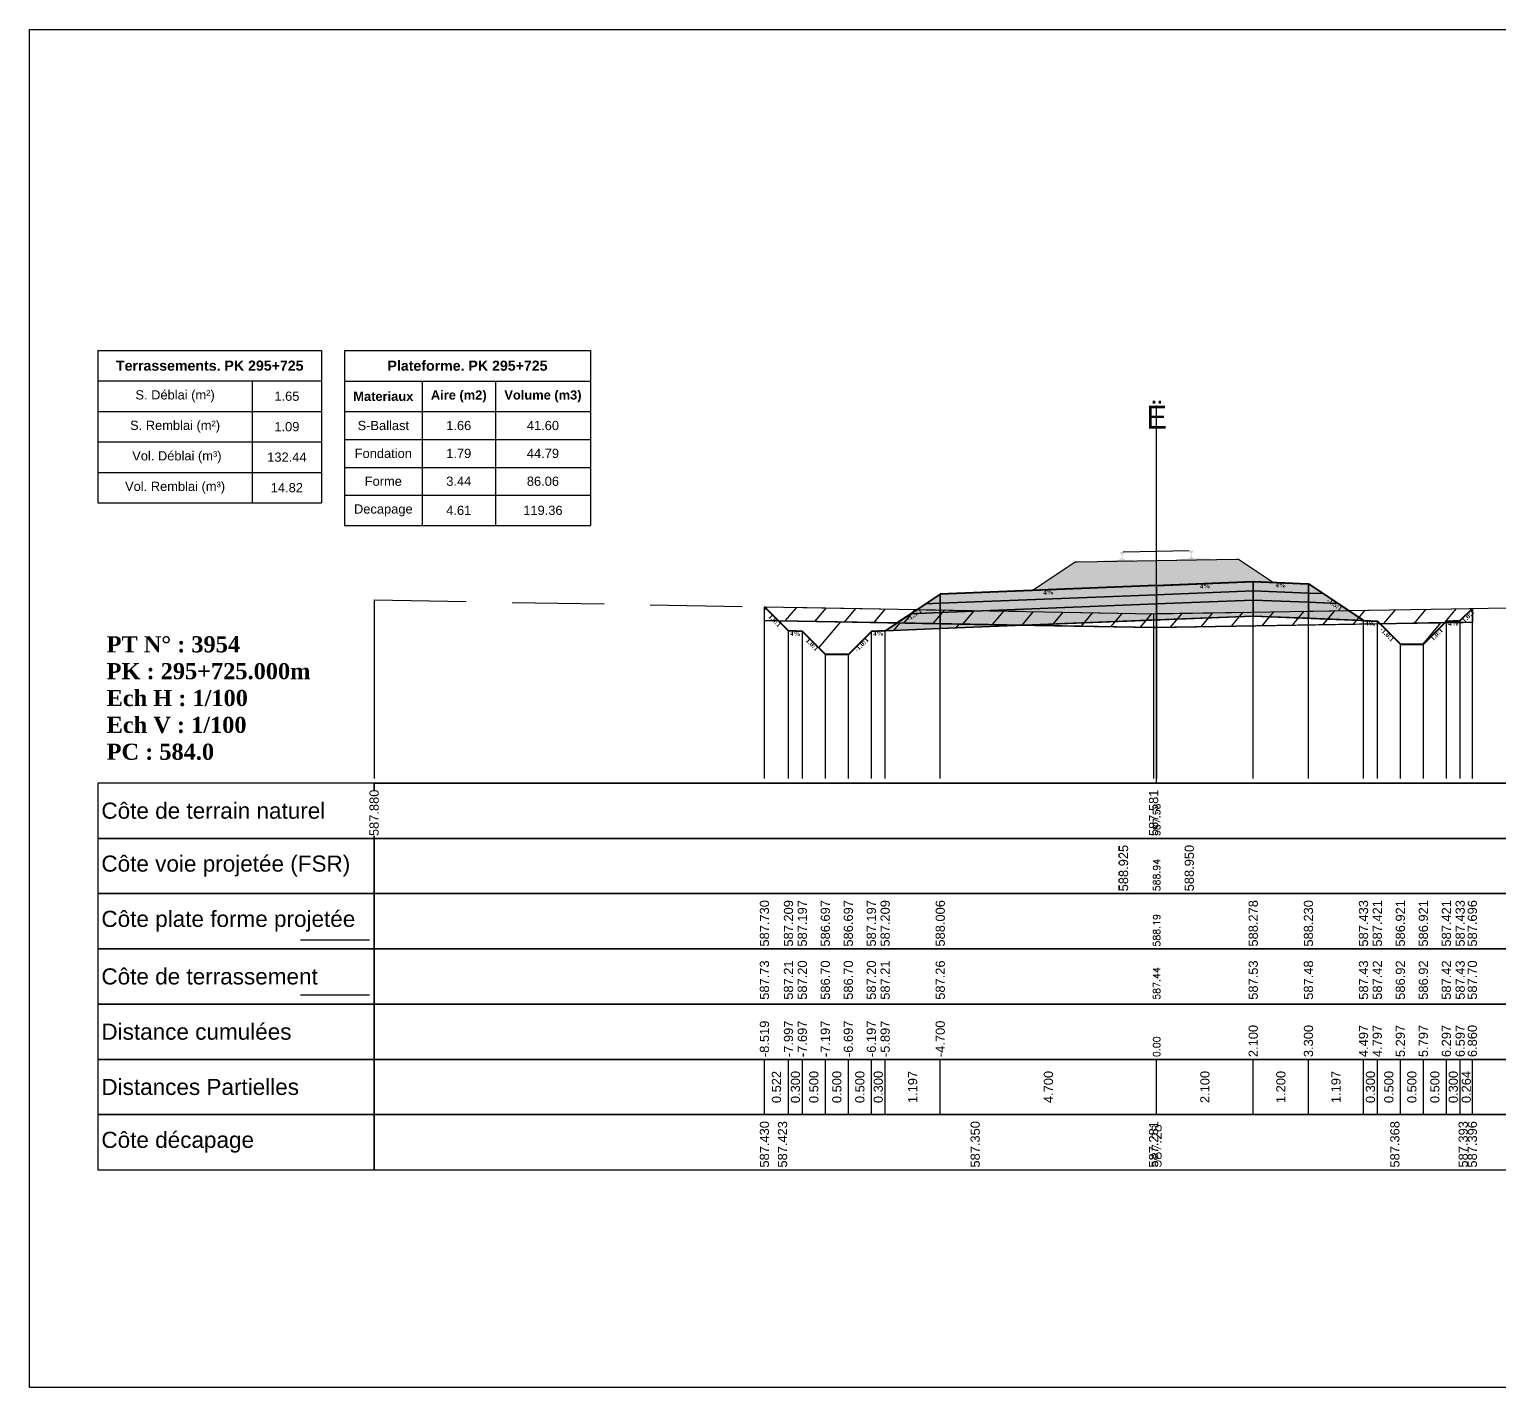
# Model space of a CAD drawing. Header units: millimetres. Extents: x 2762 to 3076, y 916 to 3305.
# Drawn here: x 2873.89 to 2905.83, y 3217.56 to 3247.06 of the extents above; entities that cross this region are included whole.
import ezdxf

# ---------------------------------------------------------------- set-up
doc = ezdxf.new("R2010")
doc.units = ezdxf.units.MM
doc.header["$LTSCALE"] = 2
doc.linetypes.add('CACHE', pattern=[9.525, 6.35, -3.175])
doc.linetypes.add('DASHED', pattern=[0.75, 0.5, -0.25])
for name, color, linetype in [('C-ANNO-TABL', 1, 'Continuous'), ('C-ANNO-TABL-TEXT', 150, 'Continuous'), ('C-ANNO-TABL-TITL', 150, 'Continuous'), ('C-ANNO-TABL-TTBL', 5, 'Continuous'), ('C-ROAD-CORR', 5, 'Continuous'), ('C-ROAD-SCTN', 7, 'Continuous')]:
    doc.layers.add(name, color=color, linetype=linetype)
doc.styles.add('ARIAL', font='arial.ttf')
doc.styles.add('C3D_Etiquette', font='romans.shx')
doc.styles.add('C3D_Profil_Travers', font='romans.shx')
doc.styles.get("Standard").update_dxf_attribs({"font": 'arial.ttf'})

msp = doc.modelspace()

# ---------------------------------------------------------------- hatches: boundary and pattern name
at = {"linetype": 'Continuous', "lineweight": -3}
msp.add_hatch(color=254, dxfattribs=at).paths.add_polyline_path([(2897.169, 3235.317), (2897.166, 3235.502), (2897.28, 3235.525), (2897.628, 3235.531), (2897.628, 3235.537), (2897.554, 3235.535), (2897.554, 3235.545), (2897.555, 3235.546), (2897.556, 3235.547), (2897.558, 3235.547), (2897.578, 3235.549), (2897.581, 3235.55), (2897.584, 3235.551), (2897.612, 3235.562), (2897.614, 3235.563), (2897.615, 3235.565), (2897.616, 3235.566), (2897.617, 3235.57), (2897.618, 3235.577), (2897.619, 3235.586), (2897.62, 3235.597), (2897.62, 3235.621), (2897.619, 3235.636), (2897.618, 3235.643), (2897.617, 3235.649), (2897.616, 3235.653), (2897.616, 3235.655), (2897.615, 3235.659), (2897.614, 3235.66), (2897.613, 3235.662), (2897.612, 3235.663), (2897.61, 3235.664), (2897.595, 3235.669), (2897.592, 3235.671), (2897.592, 3235.672), (2897.591, 3235.673), (2897.591, 3235.676), (2897.591, 3235.694), (2897.591, 3235.698), (2897.592, 3235.7), (2897.594, 3235.703), (2897.596, 3235.704), (2897.599, 3235.706), (2897.6, 3235.706), (2897.604, 3235.707), (2897.608, 3235.708), (2897.611, 3235.708), (2897.615, 3235.708), (2897.62, 3235.708), (2897.623, 3235.708), (2897.626, 3235.709), (2897.63, 3235.709), (2897.633, 3235.709), (2897.637, 3235.709), (2897.642, 3235.708), (2897.645, 3235.708), (2897.649, 3235.708), (2897.653, 3235.707), (2897.654, 3235.707), (2897.656, 3235.705), (2897.659, 3235.704), (2897.661, 3235.702), (2897.662, 3235.699), (2897.663, 3235.695), (2897.663, 3235.677), (2897.663, 3235.674), (2897.662, 3235.673), (2897.662, 3235.672), (2897.659, 3235.67), (2897.644, 3235.664), (2897.643, 3235.664), (2897.641, 3235.662), (2897.64, 3235.661), (2897.64, 3235.659), (2897.639, 3235.656), (2897.638, 3235.654), (2897.638, 3235.649), (2897.637, 3235.643), (2897.637, 3235.637), (2897.636, 3235.621), (2897.637, 3235.597), (2897.638, 3235.587), (2897.639, 3235.578), (2897.641, 3235.571), (2897.642, 3235.566), (2897.642, 3235.565), (2897.644, 3235.564), (2897.646, 3235.563), (2897.674, 3235.553), (2897.677, 3235.551), (2897.681, 3235.551), (2897.701, 3235.55), (2897.702, 3235.55), (2897.703, 3235.549), (2897.704, 3235.548), (2897.704, 3235.538), (2897.63, 3235.537), (2897.63, 3235.531), (2897.834, 3235.535), (2897.966, 3235.506), (2898.8, 3235.521), (2898.931, 3235.554), (2899.135, 3235.557), (2899.135, 3235.563), (2899.061, 3235.562), (2899.061, 3235.571), (2899.062, 3235.572), (2899.063, 3235.573), (2899.064, 3235.574), (2899.084, 3235.576), (2899.088, 3235.576), (2899.091, 3235.577), (2899.119, 3235.588), (2899.121, 3235.59), (2899.122, 3235.591), (2899.123, 3235.592), (2899.124, 3235.597), (2899.125, 3235.604), (2899.126, 3235.613), (2899.127, 3235.623), (2899.126, 3235.647), (2899.125, 3235.663), (2899.125, 3235.669), (2899.124, 3235.675), (2899.123, 3235.68), (2899.123, 3235.681), (2899.122, 3235.685), (2899.121, 3235.687), (2899.12, 3235.688), (2899.118, 3235.689), (2899.117, 3235.69), (2899.102, 3235.695), (2899.099, 3235.697), (2899.098, 3235.698), (2899.098, 3235.699), (2899.098, 3235.702), (2899.097, 3235.72), (2899.098, 3235.724), (2899.099, 3235.727), (2899.101, 3235.729), (2899.103, 3235.731), (2899.106, 3235.732), (2899.107, 3235.732), (2899.11, 3235.733), (2899.114, 3235.734), (2899.118, 3235.734), (2899.122, 3235.734), (2899.127, 3235.735), (2899.13, 3235.735), (2899.133, 3235.735), (2899.136, 3235.735), (2899.14, 3235.735), (2899.144, 3235.735), (2899.149, 3235.735), (2899.152, 3235.734), (2899.156, 3235.734), (2899.16, 3235.733), (2899.161, 3235.733), (2899.163, 3235.732), (2899.165, 3235.73), (2899.168, 3235.728), (2899.169, 3235.726), (2899.169, 3235.721), (2899.17, 3235.703), (2899.17, 3235.701), (2899.169, 3235.699), (2899.169, 3235.698), (2899.166, 3235.696), (2899.151, 3235.691), (2899.149, 3235.69), (2899.148, 3235.689), (2899.147, 3235.687), (2899.146, 3235.685), (2899.146, 3235.682), (2899.145, 3235.68), (2899.144, 3235.676), (2899.144, 3235.669), (2899.143, 3235.663), (2899.143, 3235.647), (2899.143, 3235.623), (2899.145, 3235.613), (2899.146, 3235.604), (2899.147, 3235.597), (2899.148, 3235.593), (2899.149, 3235.591), (2899.15, 3235.59), (2899.153, 3235.589), (2899.181, 3235.579), (2899.184, 3235.578), (2899.187, 3235.577), (2899.207, 3235.576), (2899.209, 3235.576), (2899.21, 3235.575), (2899.211, 3235.574), (2899.211, 3235.564), (2899.137, 3235.563), (2899.137, 3235.557), (2899.485, 3235.563), (2899.6, 3235.544), (2899.604, 3235.36)])
h = msp.add_hatch(dxfattribs=at)
h.set_pattern_fill('GRAVEL', color=252, scale=0.009, style=0)
h.set_pattern_definition([(228.0128, (2895.843941, 3235.098822), (-1.8288, -2.0574), [0.030755, -3.0447435]), (184.96974, (2895.823367, 3235.075962), (2.743199999, 0.228600013), [0.0527764, -5.2248644]), (132.51045, (2895.77079, 3235.07139), (2.286, -2.5146), [0.0372133, -3.684125]), (267.2737, (2895.681635, 3235.01424), (0.2286, 4.572), [0.0480604, -4.7579794]), (292.83365, (2895.679349, 3234.966234), (-1.143, 2.7432), [0.047127, -4.6655827]), (357.2737, (2895.697637, 3234.9228), (-4.572, 0.2286), [0.0480604, -4.7579794]), (37.69424, (2895.7456434, 3234.920514), (-2.9718, -2.286), [0.0635574, -6.2921804]), (72.25533, (2895.795935, 3234.959376), (1.6002, 5.0292), [0.0600048, -5.940473]), (121.42957, (2895.814223, 3235.016526), (-1.8288, 2.9718), [0.048223, -4.774099]), (175.23636, (2895.789077, 3235.057674), (2.5146, -0.2286), [0.055054, -2.697654]), (222.39744, (2895.7342134, 3235.062246), (-2.7432, -2.5146), [0.071197, -7.0485095]), (138.81407, (2895.90795, 3235.011954), (-1.6002, 1.3716), [0.0243004, -2.405751]), (171.46923, (2895.889661, 3235.027956), (2.9718, -0.4572), [0.0462314, -4.5769175]), (225, (2895.84394, 3235.03481), (-3e-17, -0.2286), [0.032329, -0.29096]), (203.1986, (2895.82794, 3235.062246), (1.143, 0.4572), [0.01741, -1.723556]), (291.8014, (2895.811937, 3235.05539), (-0.2286, 0.6858), [0.024621, -1.206428]), (30.9638, (2895.82108, 3235.03253), (0.6858, 0.4572), [0.039989, -1.292967]), (161.565, (2895.85537, 3235.0531), (0.4572, -0.2286), [0.028916, -0.693981]), (16.38954, (2895.67935, 3235.055388), (2.286, 0.6858), [0.040508, -4.0102944]), (70.34618, (2895.718211, 3235.066818), (-0.9144, -2.5146), [0.033984, -3.3643994]), (293.1986, (2895.85537, 3235.098822), (-0.4572, 1.143), [0.034819, -1.7061465]), (343.61046, (2895.869087, 3235.066818), (-2.286, 0.6858), [0.040508, -4.0102944]), (339.44395, (2895.67935, 3234.913656), (-1.143, 0.4572), [0.039063, -1.914096]), (294.77514, (2895.715925, 3234.89994), (-1.143, 2.5146), [0.0327305, -3.2403234]), (66.8014, (2895.857657, 3234.870222), (0.4572, 1.143), [0.034819, -1.7061465]), (17.35402, (2895.871373, 3234.902226), (-2.9718, -0.9144), [0.0383204, -3.793714]), (69.44395, (2895.745643, 3234.870222), (-0.4572, -1.143), [0.0195316, -1.933628]), (101.3099, (2895.84394, 3234.87022), (-0.2286, 0.9144), [0.011656, -1.1539795]), (165.9638, (2895.841655, 3234.88165), (0.6858, -0.2286), [0.047127, -0.895415]), (186.009, (2895.795935, 3234.893082), (2.286, 0.2286), [0.043674, -4.323723]), (303.69, (2895.82108, 3235.011954), (-0.2286, 0.4572), [0.032969, -0.79126]), (353.15723, (2895.839369, 3234.984522), (3.8862, -0.4572), [0.05756, -5.698441]), (60.9454, (2895.89652, 3234.977664), (-0.9144, -1.6002), [0.023536, -2.330045]), (90, (2895.90795, 3234.99824), (-0.2286, 0.2286), [0.013716, -0.214884]), (120.25644, (2895.791363, 3234.89994), (0.9144, -1.6002), [0.031758, -3.1440547]), (48.0128, (2895.775361, 3234.927372), (1.8288, 2.0574), [0.06151, -3.0139886]), (0, (2895.8165, 3234.9731), (0.2286, 0.2286), [0.059436, -0.169164]), (325.30485, (2895.875945, 3234.973092), (2.286, -1.6002), [0.036145, -3.5783385]), (254.0546, (2895.905663, 3234.952518), (-0.2286, -0.9144), [0.033285, -1.6309485]), (207.64598, (2895.896519, 3234.920514), (-4.3434, -2.286), [0.054193, -5.365122]), (175.42608, (2895.848513, 3234.895368), (-2.9718, 0.2286), [0.0573327, -5.675926])])
h.paths.add_polyline_path([(2895.679, 3234.87), (2896.608, 3235.49), (2896.652, 3235.49), (2900.114, 3235.55), (2900.158, 3235.55), (2900.916, 3235.045), (2900.48, 3235.062)])
h = msp.add_hatch(color=11, dxfattribs=at)
h.paths.add_polyline_path([(2901.68, 3234.814), (2901.68, 3235.014), (2901.999, 3234.801)])
h.paths.add_polyline_path([(2900.48, 3234.862), (2900.48, 3235.062), (2901.68, 3235.014), (2901.68, 3234.814)])
h.paths.add_polyline_path([(2898.38, 3234.778), (2898.38, 3234.978), (2900.48, 3235.062), (2900.48, 3234.862)])
h.paths.add_polyline_path([(2893.68, 3234.59), (2893.68, 3234.79), (2898.38, 3234.978), (2898.38, 3234.778)])
h.paths.add_polyline_path([(2893.36, 3234.577), (2893.68, 3234.79), (2893.68, 3234.59)])
h = msp.add_hatch(color=30, dxfattribs=at)
h.paths.add_polyline_path([(2901.68, 3234.614), (2901.68, 3234.814), (2901.999, 3234.801), (2902.318, 3234.589)])
h.paths.add_polyline_path([(2900.48, 3234.662), (2900.48, 3234.862), (2901.68, 3234.814), (2901.68, 3234.614)])
h.paths.add_polyline_path([(2898.38, 3234.578), (2898.38, 3234.778), (2900.48, 3234.862), (2900.48, 3234.662)])
h.paths.add_polyline_path([(2893.68, 3234.39), (2893.68, 3234.59), (2898.38, 3234.778), (2898.38, 3234.578)])
h.paths.add_polyline_path([(2893.041, 3234.365), (2893.36, 3234.577), (2893.68, 3234.59), (2893.68, 3234.39)])
h = msp.add_hatch(dxfattribs=at)
h.set_pattern_fill('_U', color=150, scale=0.5, angle=50, style=0, pattern_type=0)
h.set_pattern_definition([(50, (2904.64214, 3234.17006), (-0.383022, 0.321394), [])])
h.paths.add_polyline_path([(2904.642, 3234.17), (2904.676, 3234.204), (2904.976, 3234.216), (2905.24, 3234.48), (2905.24, 3234.18)])
h.paths.add_polyline_path([(2902.548, 3234.435), (2905.24, 3234.48), (2904.976, 3234.216), (2904.676, 3234.204), (2904.642, 3234.17), (2903.234, 3234.147), (2903.176, 3234.204), (2902.876, 3234.216)])
h.paths.add_polyline_path([(2892.739, 3234.163), (2893.178, 3234.456), (2898.315, 3234.365), (2902.548, 3234.435), (2902.876, 3234.216), (2903.176, 3234.204), (2903.234, 3234.147), (2898.315, 3234.065)])
h.paths.add_polyline_path([(2889.861, 3234.514), (2893.178, 3234.456), (2892.739, 3234.163), (2890.166, 3234.209)])
h.paths.add_polyline_path([(2889.861, 3234.214), (2889.861, 3234.514), (2890.166, 3234.209)])
h = msp.add_hatch(dxfattribs=at)
h.set_pattern_fill('_U', color=3, angle=50, style=0, pattern_type=0)
h.set_pattern_definition([(50, (2904.6421, 3234.1701), (-0.766044, 0.64279), [])])
h.paths.add_polyline_path([(2904.642, 3234.17), (2904.676, 3234.204), (2904.976, 3234.216), (2905.24, 3234.48), (2905.24, 3234.18)])
h.paths.add_polyline_path([(2895.529, 3234.114), (2900.48, 3234.312), (2903.176, 3234.204), (2903.234, 3234.147), (2898.315, 3234.065)])
h.paths.add_polyline_path([(2889.861, 3234.214), (2889.861, 3234.514), (2890.166, 3234.209)])
h = msp.add_hatch(color=83, dxfattribs=at)
h.paths.add_polyline_path([(2901.68, 3234.264), (2901.68, 3234.614), (2902.318, 3234.589), (2902.876, 3234.216)])
h.paths.add_polyline_path([(2900.48, 3234.312), (2900.48, 3234.662), (2901.68, 3234.614), (2901.68, 3234.264)])
h.paths.add_polyline_path([(2898.38, 3234.228), (2898.38, 3234.578), (2900.48, 3234.662), (2900.48, 3234.312)])
h.paths.add_polyline_path([(2893.68, 3234.04), (2893.68, 3234.39), (2898.38, 3234.578), (2898.38, 3234.228)])
h.paths.add_polyline_path([(2892.483, 3233.992), (2893.041, 3234.365), (2893.68, 3234.39), (2893.68, 3234.04)])
h = msp.add_hatch(dxfattribs=at)
h.set_pattern_fill('_U', color=1, angle=50, style=0, pattern_type=0)
h.set_pattern_definition([(50, (2903.2341, 3234.1467), (-0.766044, 0.64279), [])])
h.paths.add_polyline_path([(2903.234, 3234.147), (2904.642, 3234.17), (2904.176, 3233.704), (2903.676, 3233.704)])
h.paths.add_polyline_path([(2890.166, 3234.209), (2895.529, 3234.114), (2892.183, 3233.98), (2891.683, 3233.48), (2891.183, 3233.48), (2890.683, 3233.98), (2890.383, 3233.992)])

# ---------------------------------------------------------------- linework, layer by layer
at = {"color": 7, "linetype": 'Continuous', "lineweight": -3}
for p, q in [((2898.38, 3230.684), (2898.38, 3238.884)), ((2881.379, 3230.684), (2915.381, 3230.684)), ((2889.861, 3223.484), (2889.861, 3224.684)), ((2890.383, 3223.484), (2890.383, 3224.684)), ((2890.383, 3223.484), (2890.383, 3224.684)), ((2890.683, 3223.484), (2890.683, 3224.684)), ((2890.683, 3223.484), (2890.683, 3224.684)), ((2891.183, 3223.484), (2891.183, 3224.684)), ((2891.183, 3223.484), (2891.183, 3224.684)), ((2891.683, 3223.484), (2891.683, 3224.684)), ((2891.683, 3223.484), (2891.683, 3224.684)), ((2892.183, 3223.484), (2892.183, 3224.684)), ((2892.183, 3223.484), (2892.183, 3224.684)), ((2892.483, 3223.484), (2892.483, 3224.684)), ((2892.483, 3223.484), (2892.483, 3224.684)), ((2893.68, 3223.484), (2893.68, 3224.684)), ((2893.68, 3223.484), (2893.68, 3224.684)), ((2898.38, 3223.484), (2898.38, 3224.684)), ((2898.38, 3223.484), (2898.38, 3224.684)), ((2900.48, 3223.484), (2900.48, 3224.684)), ((2900.48, 3223.484), (2900.48, 3224.684)), ((2901.68, 3223.484), (2901.68, 3224.684)), ((2901.68, 3223.484), (2901.68, 3224.684)), ((2902.876, 3223.484), (2902.876, 3224.684)), ((2902.876, 3223.484), (2902.876, 3224.684)), ((2903.176, 3223.484), (2903.176, 3224.684)), ((2903.176, 3223.484), (2903.176, 3224.684)), ((2903.676, 3223.484), (2903.676, 3224.684)), ((2903.676, 3223.484), (2903.676, 3224.684)), ((2904.176, 3223.484), (2904.176, 3224.684)), ((2904.176, 3223.484), (2904.176, 3224.684)), ((2904.676, 3223.484), (2904.676, 3224.684)), ((2904.676, 3223.484), (2904.676, 3224.684)), ((2904.976, 3223.484), (2904.976, 3224.684)), ((2904.976, 3223.484), (2904.976, 3224.684)), ((2905.24, 3223.484), (2905.24, 3224.684))]:
    msp.add_line(p, q, dxfattribs=at)
at = {"color": 251, "linetype": 'Continuous', "lineweight": -3}
for p, q in [((2895.679, 3234.87), (2896.608, 3235.49)), ((2896.608, 3235.49), (2896.652, 3235.49)), ((2896.652, 3235.49), (2900.114, 3235.55)), ((2900.114, 3235.55), (2900.158, 3235.55)), ((2900.158, 3235.55), (2900.916, 3235.045)), ((2900.48, 3235.062), (2895.679, 3234.87)), ((2898.38, 3234.978), (2900.48, 3235.062)), ((2900.916, 3235.045), (2900.48, 3235.062)), ((2900.48, 3234.862), (2900.48, 3235.062)), ((2900.48, 3235.062), (2901.68, 3235.014)), ((2900.48, 3235.062), (2900.48, 3234.862)), ((2893.36, 3234.577), (2893.68, 3234.79)), ((2893.68, 3234.79), (2898.38, 3234.978)), ((2893.68, 3234.59), (2893.68, 3234.79)), ((2893.68, 3234.79), (2893.68, 3234.59)), ((2898.38, 3234.778), (2893.68, 3234.59)), ((2898.38, 3234.778), (2898.38, 3234.978)), ((2898.38, 3234.978), (2898.38, 3234.778)), ((2900.48, 3234.862), (2898.38, 3234.778)), ((2901.68, 3234.814), (2900.48, 3234.862)), ((2901.68, 3234.814), (2901.68, 3235.014)), ((2901.68, 3235.014), (2901.999, 3234.801)), ((2901.68, 3235.014), (2901.68, 3234.814)), ((2901.999, 3234.801), (2901.68, 3234.814)), ((2893.68, 3234.59), (2893.36, 3234.577))]:
    msp.add_line(p, q, dxfattribs=at)
at = {"color": 53, "linetype": 'Continuous', "lineweight": -3}
for p, q in [((2893.68, 3234.59), (2898.38, 3234.778)), ((2898.38, 3234.778), (2900.48, 3234.862)), ((2898.38, 3234.578), (2898.38, 3234.778)), ((2898.38, 3234.778), (2898.38, 3234.578)), ((2900.48, 3234.662), (2900.48, 3234.862)), ((2900.48, 3234.862), (2901.68, 3234.814)), ((2900.48, 3234.862), (2900.48, 3234.662)), ((2901.68, 3234.614), (2901.68, 3234.814)), ((2901.68, 3234.814), (2901.999, 3234.801)), ((2901.68, 3234.814), (2901.68, 3234.614)), ((2901.999, 3234.801), (2902.318, 3234.589)), ((2893.041, 3234.365), (2893.36, 3234.577)), ((2893.36, 3234.577), (2893.68, 3234.59)), ((2893.68, 3234.39), (2893.68, 3234.59)), ((2893.68, 3234.59), (2893.68, 3234.39)), ((2898.38, 3234.578), (2893.68, 3234.39)), ((2893.68, 3234.39), (2898.38, 3234.578)), ((2900.48, 3234.662), (2898.38, 3234.578)), ((2898.38, 3234.578), (2900.48, 3234.662)), ((2898.38, 3234.228), (2898.38, 3234.578)), ((2898.38, 3234.578), (2898.38, 3234.228)), ((2901.68, 3234.614), (2900.48, 3234.662)), ((2900.48, 3234.312), (2900.48, 3234.662)), ((2900.48, 3234.662), (2901.68, 3234.614)), ((2900.48, 3234.662), (2900.48, 3234.312)), ((2902.318, 3234.589), (2901.68, 3234.614)), ((2901.68, 3234.264), (2901.68, 3234.614)), ((2901.68, 3234.614), (2902.318, 3234.589)), ((2901.68, 3234.614), (2901.68, 3234.264)), ((2902.318, 3234.589), (2902.876, 3234.216)), ((2892.483, 3233.992), (2893.041, 3234.365)), ((2893.68, 3234.39), (2893.041, 3234.365)), ((2893.041, 3234.365), (2893.68, 3234.39)), ((2893.68, 3234.04), (2893.68, 3234.39)), ((2893.68, 3234.39), (2893.68, 3234.04)), ((2898.38, 3234.228), (2893.68, 3234.04)), ((2900.48, 3234.312), (2898.38, 3234.228)), ((2901.68, 3234.264), (2900.48, 3234.312)), ((2902.876, 3234.216), (2901.68, 3234.264)), ((2893.68, 3234.04), (2892.483, 3233.992))]:
    msp.add_line(p, q, dxfattribs=at)
at = {"color": 105, "linetype": 'DASHED', "lineweight": -3, "ltscale": 2}
for p, q in [((2881.38, 3234.664), (2898.315, 3234.365)), ((2898.38, 3234.366), (2912.934, 3234.608)), ((2898.315, 3234.365), (2898.38, 3234.366))]:
    msp.add_line(p, q, dxfattribs=at)
at = {"color": 98, "linetype": 'CACHE', "lineweight": -3}
for p, q in [((2881.38, 3234.664), (2881.38, 3230.784)), ((2898.315, 3234.365), (2898.315, 3230.784)), ((2898.38, 3234.366), (2898.38, 3230.784))]:
    msp.add_line(p, q, dxfattribs=at)
at = {"color": 253, "linetype": 'Continuous', "lineweight": -3}
for p, q in [((2889.861, 3234.514), (2893.178, 3234.456)), ((2890.166, 3234.209), (2889.861, 3234.514)), ((2889.861, 3234.214), (2889.861, 3234.514)), ((2889.861, 3234.514), (2890.166, 3234.209)), ((2889.861, 3234.214), (2889.861, 3234.514)), ((2889.861, 3234.514), (2890.166, 3234.209)), ((2892.739, 3234.163), (2893.178, 3234.456)), ((2893.178, 3234.456), (2892.739, 3234.163)), ((2893.178, 3234.456), (2898.315, 3234.365)), ((2898.315, 3234.365), (2902.548, 3234.435)), ((2902.548, 3234.435), (2905.24, 3234.48)), ((2902.876, 3234.216), (2902.548, 3234.435)), ((2902.548, 3234.435), (2902.876, 3234.216)), ((2904.976, 3234.216), (2905.24, 3234.48)), ((2905.24, 3234.48), (2904.976, 3234.216)), ((2904.976, 3234.216), (2905.24, 3234.48)), ((2905.24, 3234.48), (2905.24, 3234.18)), ((2905.24, 3234.48), (2905.24, 3234.18)), ((2890.166, 3234.209), (2889.861, 3234.214)), ((2890.166, 3234.209), (2889.861, 3234.214)), ((2892.739, 3234.163), (2890.166, 3234.209)), ((2890.166, 3234.209), (2895.529, 3234.114)), ((2890.383, 3233.992), (2890.166, 3234.209)), ((2895.529, 3234.114), (2892.183, 3233.98)), ((2898.315, 3234.065), (2892.739, 3234.163)), ((2895.529, 3234.114), (2900.48, 3234.312)), ((2898.315, 3234.065), (2895.529, 3234.114)), ((2903.234, 3234.147), (2898.315, 3234.065)), ((2903.234, 3234.147), (2898.315, 3234.065)), ((2900.48, 3234.312), (2903.176, 3234.204)), ((2903.176, 3234.204), (2902.876, 3234.216)), ((2902.876, 3234.216), (2903.176, 3234.204)), ((2903.234, 3234.147), (2903.176, 3234.204)), ((2903.176, 3234.204), (2903.234, 3234.147)), ((2903.176, 3234.204), (2903.234, 3234.147)), ((2904.642, 3234.17), (2903.234, 3234.147)), ((2903.234, 3234.147), (2904.642, 3234.17)), ((2903.676, 3233.704), (2903.234, 3234.147)), ((2904.642, 3234.17), (2904.176, 3233.704)), ((2904.642, 3234.17), (2904.676, 3234.204)), ((2904.676, 3234.204), (2904.642, 3234.17)), ((2904.642, 3234.17), (2904.676, 3234.204)), ((2905.24, 3234.18), (2904.642, 3234.17)), ((2905.24, 3234.18), (2904.642, 3234.17)), ((2904.676, 3234.204), (2904.976, 3234.216)), ((2904.976, 3234.216), (2904.676, 3234.204)), ((2904.676, 3234.204), (2904.976, 3234.216)), ((2890.683, 3233.98), (2890.383, 3233.992)), ((2891.183, 3233.48), (2890.683, 3233.98)), ((2892.183, 3233.98), (2891.683, 3233.48)), ((2891.683, 3233.48), (2891.183, 3233.48)), ((2904.176, 3233.704), (2903.676, 3233.704))]:
    msp.add_line(p, q, dxfattribs=at)
at = {"color": 8, "linetype": 'CACHE', "lineweight": -3}
for p, q in [((2889.861, 3230.784), (2889.861, 3234.514)), ((2905.24, 3230.784), (2905.24, 3234.48)), ((2898.38, 3230.784), (2898.38, 3234.228)), ((2898.38, 3230.784), (2898.38, 3234.228)), ((2900.48, 3230.784), (2900.48, 3234.312)), ((2901.68, 3230.784), (2901.68, 3234.264)), ((2902.876, 3230.784), (2902.876, 3234.216)), ((2903.176, 3230.784), (2903.176, 3234.204)), ((2904.676, 3230.784), (2904.676, 3234.204)), ((2904.976, 3230.784), (2904.976, 3234.216)), ((2890.383, 3230.784), (2890.383, 3233.992)), ((2890.683, 3230.784), (2890.683, 3233.98)), ((2892.183, 3230.784), (2892.183, 3233.98)), ((2892.483, 3230.784), (2892.483, 3233.992)), ((2893.68, 3230.784), (2893.68, 3234.04)), ((2891.183, 3230.784), (2891.183, 3233.48)), ((2891.683, 3230.784), (2891.683, 3233.48)), ((2903.676, 3230.784), (2903.676, 3233.704)), ((2904.176, 3230.784), (2904.176, 3233.704))]:
    msp.add_line(p, q, dxfattribs=at)
at = {"color": 6, "linetype": 'Continuous', "lineweight": -3}
for p, q in [((2889.861, 3234.214), (2890.254, 3234.207)), ((2890.254, 3234.207), (2894.439, 3234.133)), ((2894.439, 3234.133), (2898.315, 3234.065)), ((2898.38, 3234.066), (2903.557, 3234.152)), ((2903.557, 3234.152), (2905.042, 3234.177)), ((2905.042, 3234.177), (2905.24, 3234.18)), ((2898.315, 3234.065), (2898.38, 3234.066))]:
    msp.add_line(p, q, dxfattribs=at)
at = {"color": 154, "linetype": 'Continuous', "lineweight": -3}
msp.add_line((2879.779, 3227.284), (2881.279, 3227.284), dxfattribs=at)
at = {"color": 1, "linetype": 'Continuous', "lineweight": -3}
msp.add_line((2879.779, 3226.084), (2881.279, 3226.084), dxfattribs=at)
at = {"color": 7, "linetype": 'Continuous', "lineweight": -3}
for points in [[(2881.379, 3229.484), (2881.379, 3230.684), (2875.379, 3230.684), (2875.379, 3229.484)], [(2881.379, 3229.484), (2915.381, 3229.484), (2915.381, 3230.684), (2881.379, 3230.684)], [(2881.379, 3228.284), (2881.379, 3229.484), (2875.379, 3229.484), (2875.379, 3228.284)], [(2881.379, 3228.284), (2915.381, 3228.284), (2915.381, 3229.484), (2881.379, 3229.484)], [(2881.379, 3227.084), (2881.379, 3228.284), (2875.379, 3228.284), (2875.379, 3227.084)], [(2881.379, 3227.084), (2915.381, 3227.084), (2915.381, 3228.284), (2881.379, 3228.284)], [(2881.379, 3225.884), (2881.379, 3227.084), (2875.379, 3227.084), (2875.379, 3225.884)], [(2881.379, 3225.884), (2915.381, 3225.884), (2915.381, 3227.084), (2881.379, 3227.084)], [(2881.379, 3224.684), (2881.379, 3225.884), (2875.379, 3225.884), (2875.379, 3224.684)], [(2881.379, 3224.684), (2915.381, 3224.684), (2915.381, 3225.884), (2881.379, 3225.884)], [(2881.379, 3223.484), (2881.379, 3224.684), (2875.379, 3224.684), (2875.379, 3223.484)], [(2881.379, 3223.484), (2915.381, 3223.484), (2915.381, 3224.684), (2881.379, 3224.684)], [(2881.379, 3222.284), (2881.379, 3223.484), (2875.379, 3223.484), (2875.379, 3222.284)], [(2881.379, 3222.284), (2915.381, 3222.284), (2915.381, 3223.484), (2881.379, 3223.484)]]:
    msp.add_3dface(points, dxfattribs=at)
at = {"layer": 'C-ANNO-TABL', "color": 7, "linetype": 'Continuous', "lineweight": -3}
for p, q in [((2875.379, 3239.419), (2878.731, 3239.419)), ((2878.731, 3239.419), (2880.238, 3239.419)), ((2878.731, 3239.419), (2878.731, 3238.757)), ((2880.738, 3239.416), (2882.42, 3239.416)), ((2882.42, 3239.416), (2884.016, 3239.416)), ((2882.42, 3239.416), (2882.42, 3238.754)), ((2884.016, 3239.416), (2886.078, 3239.416)), ((2884.016, 3239.416), (2884.016, 3238.754)), ((2875.379, 3238.757), (2878.731, 3238.757)), ((2878.731, 3238.757), (2880.238, 3238.757)), ((2878.731, 3238.757), (2878.731, 3238.095)), ((2880.738, 3238.754), (2882.42, 3238.754)), ((2882.42, 3238.754), (2884.016, 3238.754)), ((2882.42, 3238.754), (2882.42, 3238.147)), ((2884.016, 3238.754), (2886.078, 3238.754)), ((2884.016, 3238.754), (2884.016, 3238.147)), ((2875.379, 3238.095), (2878.731, 3238.095)), ((2878.731, 3238.095), (2880.238, 3238.095)), ((2878.731, 3238.095), (2878.731, 3237.432)), ((2880.738, 3238.147), (2882.42, 3238.147)), ((2882.42, 3238.147), (2884.016, 3238.147)), ((2882.42, 3238.147), (2882.42, 3237.543)), ((2884.016, 3238.147), (2886.078, 3238.147)), ((2884.016, 3238.147), (2884.016, 3237.543)), ((2875.379, 3237.432), (2878.731, 3237.432)), ((2878.731, 3237.432), (2880.238, 3237.432)), ((2878.731, 3237.432), (2878.731, 3236.77)), ((2880.738, 3237.543), (2882.42, 3237.543)), ((2882.42, 3237.543), (2884.016, 3237.543)), ((2882.42, 3237.543), (2882.42, 3236.939)), ((2884.016, 3237.543), (2886.078, 3237.543)), ((2884.016, 3237.543), (2884.016, 3236.939)), ((2880.738, 3236.939), (2882.42, 3236.939)), ((2882.42, 3236.939), (2884.016, 3236.939)), ((2882.42, 3236.939), (2882.42, 3236.28)), ((2884.016, 3236.939), (2886.078, 3236.939)), ((2884.016, 3236.939), (2884.016, 3236.28))]:
    msp.add_line(p, q, dxfattribs=at)
at = {"layer": 'C-ANNO-TABL-TTBL', "color": 7, "linetype": 'Continuous', "lineweight": -3}
for p, q in [((2875.379, 3240.084), (2880.238, 3240.084)), ((2875.379, 3240.084), (2875.379, 3239.419)), ((2880.238, 3240.084), (2880.238, 3239.419)), ((2880.738, 3240.084), (2886.078, 3240.084)), ((2880.738, 3240.084), (2880.738, 3239.416)), ((2886.078, 3240.084), (2886.078, 3239.416)), ((2875.379, 3239.419), (2875.379, 3238.757)), ((2880.238, 3239.419), (2880.238, 3238.757)), ((2880.738, 3239.416), (2880.738, 3238.754)), ((2886.078, 3239.416), (2886.078, 3238.754)), ((2875.379, 3238.757), (2875.379, 3238.095)), ((2880.238, 3238.757), (2880.238, 3238.095)), ((2880.738, 3238.754), (2880.738, 3238.147)), ((2886.078, 3238.754), (2886.078, 3238.147)), ((2875.379, 3238.095), (2875.379, 3237.432)), ((2880.238, 3238.095), (2880.238, 3237.432)), ((2880.738, 3238.147), (2880.738, 3237.543)), ((2886.078, 3238.147), (2886.078, 3237.543)), ((2875.379, 3237.432), (2875.379, 3236.77)), ((2880.238, 3237.432), (2880.238, 3236.77)), ((2880.738, 3237.543), (2880.738, 3236.939)), ((2886.078, 3237.543), (2886.078, 3236.939)), ((2875.379, 3236.77), (2878.731, 3236.77)), ((2878.731, 3236.77), (2880.238, 3236.77)), ((2880.738, 3236.939), (2880.738, 3236.28)), ((2886.078, 3236.939), (2886.078, 3236.28)), ((2880.738, 3236.28), (2882.42, 3236.28)), ((2882.42, 3236.28), (2884.016, 3236.28)), ((2884.016, 3236.28), (2886.078, 3236.28))]:
    msp.add_line(p, q, dxfattribs=at)
at = {"layer": 'C-ROAD-CORR', "color": 1, "linetype": 'Continuous', "lineweight": 40}
for p, q in [((2898.38, 3234.978), (2900.48, 3235.062)), ((2900.48, 3235.062), (2901.68, 3235.014)), ((2893.68, 3234.79), (2892.483, 3233.992)), ((2898.38, 3234.978), (2893.68, 3234.79)), ((2901.68, 3235.014), (2902.876, 3234.216)), ((2890.383, 3233.992), (2889.861, 3234.514)), ((2904.976, 3234.216), (2905.24, 3234.48)), ((2902.876, 3234.216), (2903.176, 3234.204)), ((2903.176, 3234.204), (2903.676, 3233.704)), ((2904.176, 3233.704), (2904.676, 3234.204)), ((2904.676, 3234.204), (2904.976, 3234.216)), ((2890.683, 3233.98), (2890.383, 3233.992)), ((2891.183, 3233.48), (2890.683, 3233.98)), ((2892.183, 3233.98), (2891.683, 3233.48)), ((2892.483, 3233.992), (2892.183, 3233.98)), ((2891.683, 3233.48), (2891.183, 3233.48)), ((2903.676, 3233.704), (2904.176, 3233.704))]:
    msp.add_line(p, q, dxfattribs=at)
at = {"layer": 'C-ROAD-CORR', "color": 102, "linetype": 'Continuous', "lineweight": -3, "ltscale": 0.5}
for p, q in [((2898.38, 3234.228), (2893.68, 3234.04)), ((2898.38, 3234.228), (2900.48, 3234.312)), ((2900.48, 3234.312), (2901.68, 3234.264)), ((2901.68, 3234.264), (2902.876, 3234.216)), ((2893.68, 3234.04), (2892.483, 3233.992))]:
    msp.add_line(p, q, dxfattribs=at)
at = {"layer": 'C-ROAD-CORR', "color": 1, "linetype": 'Continuous', "lineweight": -3}
for p, q in [((2903.176, 3234.204), (2903.676, 3233.704)), ((2904.176, 3233.704), (2904.676, 3234.204)), ((2891.183, 3233.48), (2890.683, 3233.98)), ((2892.183, 3233.98), (2891.683, 3233.48))]:
    msp.add_line(p, q, dxfattribs=at)
at = {"layer": 'C-ROAD-SCTN', "color": 154, "linetype": 'Continuous', "lineweight": -3}
for p, q in [((2897.652, 3235.709), (2897.662, 3235.709)), ((2897.662, 3235.709), (2898.38, 3235.722)), ((2898.38, 3235.722), (2899.09, 3235.734)), ((2898.38, 3234.978), (2900.48, 3235.062)), ((2900.48, 3235.062), (2901.68, 3235.014)), ((2892.483, 3233.992), (2893.68, 3234.79)), ((2893.68, 3234.79), (2898.38, 3234.978)), ((2901.68, 3235.014), (2902.876, 3234.216)), ((2889.861, 3234.514), (2890.383, 3233.992)), ((2904.976, 3234.216), (2905.24, 3234.48)), ((2902.876, 3234.216), (2903.176, 3234.204)), ((2903.176, 3234.204), (2903.676, 3233.704)), ((2904.176, 3233.704), (2904.676, 3234.204)), ((2904.676, 3234.204), (2904.976, 3234.216)), ((2890.383, 3233.992), (2890.683, 3233.98)), ((2890.683, 3233.98), (2891.183, 3233.48)), ((2891.683, 3233.48), (2892.183, 3233.98)), ((2892.183, 3233.98), (2892.483, 3233.992)), ((2891.183, 3233.48), (2891.683, 3233.48)), ((2903.676, 3233.704), (2904.176, 3233.704))]:
    msp.add_line(p, q, dxfattribs=at)
at = {"layer": 'C-ROAD-SCTN', "color": 140, "linetype": 'Continuous', "lineweight": -3}
for p, q in [((2895.679, 3234.87), (2896.608, 3235.49)), ((2896.608, 3235.49), (2896.652, 3235.49)), ((2896.652, 3235.49), (2898.38, 3235.52)), ((2898.38, 3235.52), (2900.114, 3235.55)), ((2900.114, 3235.55), (2900.158, 3235.55)), ((2900.158, 3235.55), (2900.916, 3235.045))]:
    msp.add_line(p, q, dxfattribs=at)
at = {"layer": 'C-ROAD-SCTN', "color": 1, "linetype": 'Continuous', "lineweight": -3}
for p, q in [((2889.861, 3234.514), (2890.383, 3233.992)), ((2904.976, 3234.216), (2905.24, 3234.48)), ((2893.68, 3234.04), (2898.38, 3234.228)), ((2898.38, 3234.228), (2900.48, 3234.312)), ((2900.48, 3234.312), (2901.68, 3234.264)), ((2901.68, 3234.264), (2902.876, 3234.216)), ((2902.876, 3234.216), (2903.176, 3234.204)), ((2903.176, 3234.204), (2903.676, 3233.704)), ((2904.176, 3233.704), (2904.676, 3234.204)), ((2904.676, 3234.204), (2904.976, 3234.216)), ((2890.383, 3233.992), (2890.683, 3233.98)), ((2890.683, 3233.98), (2891.183, 3233.48)), ((2891.683, 3233.48), (2892.183, 3233.98)), ((2892.183, 3233.98), (2892.483, 3233.992)), ((2892.483, 3233.992), (2893.68, 3234.04)), ((2891.183, 3233.48), (2891.683, 3233.48)), ((2903.676, 3233.704), (2904.176, 3233.704))]:
    msp.add_line(p, q, dxfattribs=at)

# ---------------------------------------------------------------- texts
at = {"color": 7, "linetype": 'Continuous', "lineweight": -3}
for s, insert, char_height, attachment_point, style in [('{\\fWingdings|b0|i0|c2|p0;Ë}', (2898.38, 3238.384), 0.5, 8, 'C3D_Profil_Travers'), ('{\\fTimes New Roman|b1|i0|c0|p18;PT N° : 3954\\PPK : 295+725.000m\\PEch H : 1/100\\PEch V : 1/100\\PPC : 584.0}', (2875.568, 3231.184), 0.35, 7, 'C3D_Profil_Travers'), ('{\\fArial|b0|i0|c0|p34;Côte de terrain naturel}', (2875.454, 3230.084), 0.35, 4, 'C3D_Etiquette'), ('{\\fArial|b0|i0|c0|p34;Côte plate forme projetée}', (2875.454, 3227.684), 0.35, 4, 'C3D_Etiquette'), ('{\\fArial|b0|i0|c0|p34;Côte de terrassement}', (2875.454, 3226.484), 0.35, 4, 'C3D_Etiquette'), ('{\\fArial|b0|i0|c0|p34;Distance cumulées}', (2875.454, 3225.284), 0.35, 4, 'C3D_Etiquette'), ('{\\fArial|b0|i0|c0|p34;Distances Partielles}', (2875.454, 3224.084), 0.35, 4, 'C3D_Etiquette'), ('{\\fArial|b0|i0|c0|p34;Côte décapage}', (2875.454, 3222.884), 0.35, 4, 'C3D_Etiquette')]:
    msp.add_mtext(s, dxfattribs=dict(at, insert=insert, char_height=char_height, attachment_point=attachment_point, style=style))
at = {"color": 7, "linetype": 'Continuous', "lineweight": -3, "char_height": 0.1, "attachment_point": 2, "style": 'C3D_Etiquette'}
for s, insert, width, rotation in [('{\\fTimes New Roman|b1|i0|c0|p18;4%}', (2896.03, 3234.88), 0.42071, 2.2906), ('{\\fTimes New Roman|b1|i0|c0|p18;4%}', (2899.43, 3235.016), 0.37094, 2.2906), ('{\\fTimes New Roman|b1|i0|c0|p18;4%}', (2901.079, 3235.034), 0.42071, 357.7094), ('{\\fTimes New Roman|b1|i0|c0|p18;-1.5:1}', (2893.083, 3234.388), 0.34598, 33.6901), ('{\\fTimes New Roman|b1|i0|c0|p18;-1.5:1}', (2902.276, 3234.612), 0.34598, 326.3099), ('{\\fTimes New Roman|b1|i0|c0|p18;1.0:1}', (2905.111, 3234.345), 0.29001, 45), ('{\\fTimes New Roman|b1|i0|c0|p18;1.0:1}', (2890.119, 3234.25), 0.29001, 315), ('{\\fTimes New Roman|b1|i0|c0|p18;4%}', (2903.026, 3234.206), 0.42071, 357.7094), ('{\\fTimes New Roman|b1|i0|c0|p18;4%}', (2904.827, 3234.206), 0.37094, 2.2906), ('{\\fTimes New Roman|b1|i0|c0|p18;4%}', (2890.533, 3233.982), 0.37094, 357.7094), ('{\\fTimes New Roman|b1|i0|c0|p18;1.0:1}', (2890.93, 3233.728), 0.29001, 315), ('{\\fTimes New Roman|b1|i0|c0|p18;-1.0:1}', (2891.936, 3233.728), 0.34598, 45), ('{\\fTimes New Roman|b1|i0|c0|p18;4%}', (2892.333, 3233.982), 0.42071, 2.2906), ('{\\fTimes New Roman|b1|i0|c0|p18;-1.0:1}', (2903.424, 3233.952), 0.34598, 315), ('{\\fTimes New Roman|b1|i0|c0|p18;1.0:1}', (2904.429, 3233.952), 0.29001, 45)]:
    msp.add_mtext(s, dxfattribs=dict(at, insert=insert, width=width, rotation=rotation))
at = {"color": 7, "linetype": 'Continuous', "lineweight": -3, "insert": (2875.454, 3228.884), "char_height": 0.35, "attachment_point": 4}
msp.add_mtext('{\\fArial|b0|i0|c0|p34;Côte voie projetée (FSR)}', dxfattribs=at)
at = {"color": 7, "linetype": 'Continuous', "lineweight": -3, "rotation": 90, "style": 'C3D_Profil_Travers'}
for s, insert, char_height, attachment_point in [('588.94', (2898.38, 3228.334), 0.15, 4), ('588.19', (2898.38, 3227.134), 0.15, 4), ('{\\fArial|b0|i0|c0|p34;587.73}', (2889.861, 3225.979), 0.2, 4), ('{\\fArial|b0|i0|c0|p34;587.21}', (2890.383, 3225.979), 0.2, 4), ('{\\fArial|b0|i0|c0|p34;587.20}', (2890.683, 3225.979), 0.2, 4), ('{\\fArial|b0|i0|c0|p34;586.70}', (2891.183, 3225.979), 0.2, 4), ('{\\fArial|b0|i0|c0|p34;586.70}', (2891.683, 3225.979), 0.2, 4), ('{\\fArial|b0|i0|c0|p34;587.20}', (2892.183, 3225.979), 0.2, 4), ('{\\fArial|b0|i0|c0|p34;587.21}', (2892.483, 3225.979), 0.2, 4), ('{\\fArial|b0|i0|c0|p34;587.26}', (2893.68, 3225.979), 0.2, 4), ('{\\fArial|b0|i0|c0|p34;587.53}', (2900.48, 3225.979), 0.2, 4), ('{\\fArial|b0|i0|c0|p34;587.48}', (2901.68, 3225.979), 0.2, 4), ('{\\fArial|b0|i0|c0|p34;587.43}', (2902.876, 3225.979), 0.2, 4), ('{\\fArial|b0|i0|c0|p34;587.42}', (2903.176, 3225.979), 0.2, 4), ('{\\fArial|b0|i0|c0|p34;586.92}', (2903.676, 3225.979), 0.2, 4), ('{\\fArial|b0|i0|c0|p34;586.92}', (2904.176, 3225.979), 0.2, 4), ('{\\fArial|b0|i0|c0|p34;587.42}', (2904.676, 3225.979), 0.2, 4), ('{\\fArial|b0|i0|c0|p34;587.43}', (2904.976, 3225.979), 0.2, 4), ('{\\fArial|b0|i0|c0|p34;587.70}', (2905.24, 3225.979), 0.2, 4), ('587.44', (2898.38, 3225.979), 0.15, 4), ('0.00', (2898.38, 3224.734), 0.15, 4), ('{\\fArial|b0|i0|c0|p34;0.522}', (2890.122, 3224.084), 0.2, 5), ('{\\fArial|b0|i0|c0|p34;0.300}', (2890.533, 3224.084), 0.2, 5), ('{\\fArial|b0|i0|c0|p34;0.500}', (2890.933, 3224.084), 0.2, 5), ('{\\fArial|b0|i0|c0|p34;0.500}', (2891.433, 3224.084), 0.2, 5), ('{\\fArial|b0|i0|c0|p34;0.500}', (2891.933, 3224.084), 0.2, 5), ('{\\fArial|b0|i0|c0|p34;0.300}', (2892.333, 3224.084), 0.2, 5), ('{\\fArial|b0|i0|c0|p34;1.197}', (2893.081, 3224.084), 0.2, 5), ('{\\fArial|b0|i0|c0|p34;4.700}', (2896.03, 3224.084), 0.2, 5), ('{\\fArial|b0|i0|c0|p34;2.100}', (2899.43, 3224.084), 0.2, 5), ('{\\fArial|b0|i0|c0|p34;1.200}', (2901.08, 3224.084), 0.2, 5), ('{\\fArial|b0|i0|c0|p34;1.197}', (2902.278, 3224.084), 0.2, 5), ('{\\fArial|b0|i0|c0|p34;0.300}', (2903.026, 3224.084), 0.2, 5), ('{\\fArial|b0|i0|c0|p34;0.500}', (2903.426, 3224.084), 0.2, 5), ('{\\fArial|b0|i0|c0|p34;0.500}', (2903.926, 3224.084), 0.2, 5), ('{\\fArial|b0|i0|c0|p34;0.500}', (2904.426, 3224.084), 0.2, 5), ('{\\fArial|b0|i0|c0|p34;0.300}', (2904.826, 3224.084), 0.2, 5), ('{\\fArial|b0|i0|c0|p34;0.264}', (2905.108, 3224.084), 0.2, 5)]:
    msp.add_mtext(s, dxfattribs=dict(at, insert=insert, char_height=char_height, attachment_point=attachment_point))
at = {"layer": 'C-ANNO-TABL-TEXT', "color": 7, "linetype": 'Continuous', "lineweight": -3, "char_height": 0.2, "attachment_point": 5, "style": 'ARIAL'}
for s, insert in [('{\\fArial|b0|i0|c0|p34;\\C7;1.65}', (2879.484, 3239.088)), ('{\\fArial|b0|i0|c0|p34;\\C7;S-Ballast}', (2881.579, 3238.451)), ('{\\fArial|b0|i0|c0|p34;\\C7;1.66}', (2883.218, 3238.451)), ('{\\C18;\\c0;41.60}', (2885.047, 3238.451)), ('{\\fArial|b0|i0|c0|p34;\\C7;1.09}', (2879.484, 3238.426)), ('{\\fArial|b0|i0|c0|p34;\\C7;Fondation}', (2881.579, 3237.845)), ('{\\fArial|b0|i0|c0|p34;\\C7;1.79}', (2883.218, 3237.845)), ('{\\C18;\\c0;44.79}', (2885.047, 3237.845)), ('{\\fArial|b0|i0|c0|p34;\\C7;132.44}', (2879.484, 3237.764)), ('{\\fArial|b0|i0|c0|p34;\\C7;Forme}', (2881.579, 3237.241)), ('{\\fArial|b0|i0|c0|p34;\\C7;3.44}', (2883.218, 3237.241)), ('{\\C18;\\c0;86.06}', (2885.047, 3237.241)), ('{\\fArial|b0|i0|c0|p34;\\C7;14.82}', (2879.484, 3237.101)), ('{\\fArial|b0|i0|c0|p34;\\C7;Decapage}', (2881.579, 3236.609)), ('{\\fArial|b0|i0|c0|p34;\\C7;4.61}', (2883.218, 3236.609)), ('{\\C18;\\c0;119.36}', (2885.047, 3236.609))]:
    msp.add_mtext(s, dxfattribs=dict(at, insert=insert))
at = {"layer": 'C-ANNO-TABL-TITL', "color": 7, "linetype": 'Continuous', "lineweight": -3, "attachment_point": 5, "style": 'ARIAL'}
for s, insert, char_height in [('{\\fArial|b1|i0|c0|p34;\\C7;Terrassements. PK 295+725}', (2877.808, 3239.751), 0.22), ('{\\fArial|b1|i0|c0|p34;\\C18;\\c0;Plateforme. PK 295+725}', (2883.408, 3239.75), 0.22), ('{\\fArial|b0|i0|c0|p34;\\C7;S. Déblai (m²) }', (2877.055, 3239.088), 0.2), ('{\\fArial|b1|i0|c0|p34;\\C7;Materiaux   }', (2881.579, 3239.085), 0.2), ('{\\fArial|b1|i0|c0|p34;\\C7;Aire (m2)}', (2883.218, 3239.085), 0.2), ('{\\fArial|b1|i0|c0|p34;\\C7;Volume (m3)}', (2885.047, 3239.085), 0.2), ('{\\fArial|b0|i0|c0|p34;\\C7;S. Remblai (m²) }', (2877.055, 3238.426), 0.2), ('{\\fArial|b0|i0|c0|p34;\\C7; Vol. Déblai (m³) }', (2877.055, 3237.764), 0.2), ('{\\fArial|b0|i0|c0|p34;\\C7;Vol. Remblai (m³)}', (2877.055, 3237.101), 0.2)]:
    msp.add_mtext(s, dxfattribs=dict(at, insert=insert, char_height=char_height))

# ---------------------------------------------------------------- next in the draw order: texts
at = {"color": 7, "linetype": 'Continuous', "lineweight": -3, "char_height": 0.2, "attachment_point": 4, "rotation": 90, "style": 'C3D_Profil_Travers', "bg_fill": 3, "box_fill_scale": 1.000375, "bg_fill_color": 256, "bg_fill_true_color": 13158600, "bg_fill_transparency": 0}
for s, insert, width in [('{\\fArial|b0|i0|c0|p34;587.880}', (2881.38, 3229.534), 0.99484), ('{\\fArial|b0|i0|c0|p34;587.581}', (2898.315, 3229.534), 0.95654), ('{\\fArial|b0|i0|c0|p34;588.925}', (2897.652, 3228.334), 0.99705), ('{\\fArial|b0|i0|c0|p34;588.950}', (2899.09, 3228.334), 0.99484), ('{\\fArial|b0|i0|c0|p34;587.730}', (2889.861, 3227.134), 0.99484), ('{\\fArial|b0|i0|c0|p34;587.209}', (2890.383, 3227.134), 0.99595), ('{\\fArial|b0|i0|c0|p34;586.697}', (2891.183, 3227.134), 0.99553), ('{\\fArial|b0|i0|c0|p34;586.697}', (2891.683, 3227.134), 0.99553), ('{\\fArial|b0|i0|c0|p34;587.197}', (2892.183, 3227.134), 0.99553), ('{\\fArial|b0|i0|c0|p34;588.006}', (2893.68, 3227.134), 0.99539), ('{\\fArial|b0|i0|c0|p34;588.278}', (2900.48, 3227.134), 0.99595), ('{\\fArial|b0|i0|c0|p34;588.230}', (2901.68, 3227.134), 0.99484), ('{\\fArial|b0|i0|c0|p34;587.433}', (2902.876, 3227.134), 0.99553), ('{\\fArial|b0|i0|c0|p34;586.921}', (2903.676, 3227.134), 0.95654), ('{\\fArial|b0|i0|c0|p34;586.921}', (2904.176, 3227.134), 0.95654), ('{\\fArial|b0|i0|c0|p34;587.421}', (2904.676, 3227.134), 0.95654), ('{\\fArial|b0|i0|c0|p34;\\C256;-8.519}', (2889.861, 3224.734), 0.77879), ('{\\fArial|b0|i0|c0|p34;\\C256;-7.997}', (2890.383, 3224.734), 0.77838), ('{\\fArial|b0|i0|c0|p34;\\C256;-7.197}', (2891.183, 3224.734), 0.77838), ('{\\fArial|b0|i0|c0|p34;\\C256;-6.697}', (2891.683, 3224.734), 0.77838), ('{\\fArial|b0|i0|c0|p34;\\C256;-6.197}', (2892.183, 3224.734), 0.77838), ('{\\fArial|b0|i0|c0|p34;\\C256;-4.700}', (2893.68, 3224.734), 0.77769), ('{\\fArial|b0|i0|c0|p34;\\C256;2.100}', (2900.48, 3224.734), 0.6844), ('{\\fArial|b0|i0|c0|p34;\\C256;3.300}', (2901.68, 3224.734), 0.68082), ('{\\fArial|b0|i0|c0|p34;\\C256;4.497}', (2902.876, 3224.734), 0.68978), ('{\\fArial|b0|i0|c0|p34;\\C256;5.297}', (2903.676, 3224.734), 0.68165), ('{\\fArial|b0|i0|c0|p34;\\C256;5.797}', (2904.176, 3224.734), 0.68165), ('{\\fArial|b0|i0|c0|p34;\\C256;6.297}', (2904.676, 3224.734), 0.68275), ('{\\fArial|b0|i0|c0|p34;587.430}', (2889.861, 3222.334), 0.99484), ('{\\fArial|b0|i0|c0|p34;587.423}', (2890.254, 3222.334), 0.99553), ('{\\fArial|b0|i0|c0|p34;587.350}', (2894.439, 3222.334), 0.99484), ('{\\fArial|b0|i0|c0|p34;587.281}', (2898.315, 3222.334), 0.95654), ('{\\fArial|b0|i0|c0|p34;587.368}', (2903.557, 3222.334), 0.99595), ('{\\fArial|b0|i0|c0|p34;587.393}', (2905.042, 3222.334), 0.99553)]:
    msp.add_mtext(s, dxfattribs=dict(at, insert=insert, width=width))

# ---------------------------------------------------------------- next in the draw order: texts
at = {"color": 7, "linetype": 'Continuous', "lineweight": -3, "attachment_point": 4, "rotation": 90, "style": 'C3D_Profil_Travers'}
for s, insert, char_height in [('587.58', (2898.38, 3229.534), 0.15), ('587.28', (2898.38, 3222.334), 0.2)]:
    msp.add_mtext(s, dxfattribs=dict(at, insert=insert, char_height=char_height))
at = {"color": 7, "linetype": 'Continuous', "lineweight": -3, "char_height": 0.2, "attachment_point": 4, "rotation": 90, "style": 'C3D_Profil_Travers', "bg_fill": 3, "box_fill_scale": 1.000375, "bg_fill_color": 256, "bg_fill_true_color": 13158600, "bg_fill_transparency": 0}
for s, insert, width in [('{\\fArial|b0|i0|c0|p34;588.925}', (2897.662, 3228.334), 0.99705), ('{\\fArial|b0|i0|c0|p34;587.197}', (2890.683, 3227.134), 0.99553), ('{\\fArial|b0|i0|c0|p34;587.209}', (2892.483, 3227.134), 0.99595), ('{\\fArial|b0|i0|c0|p34;587.421}', (2903.176, 3227.134), 0.95654), ('{\\fArial|b0|i0|c0|p34;587.433}', (2904.976, 3227.134), 0.99553), ('{\\fArial|b0|i0|c0|p34;\\C256;-7.697}', (2890.683, 3224.734), 0.77838), ('{\\fArial|b0|i0|c0|p34;\\C256;-5.897}', (2892.483, 3224.734), 0.77838), ('{\\fArial|b0|i0|c0|p34;\\C256;4.797}', (2903.176, 3224.734), 0.68978), ('{\\fArial|b0|i0|c0|p34;\\C256;6.597}', (2904.976, 3224.734), 0.68275), ('{\\fArial|b0|i0|c0|p34;587.396}', (2905.24, 3222.334), 0.99539)]:
    msp.add_mtext(s, dxfattribs=dict(at, insert=insert, width=width))

# ---------------------------------------------------------------- next in the draw order: texts
for s, insert, width in [('{\\fArial|b0|i0|c0|p34;587.696}', (2905.24, 3227.134), 0.99539), ('{\\fArial|b0|i0|c0|p34;\\C256;6.860}', (2905.24, 3224.734), 0.68206)]:
    msp.add_mtext(s, dxfattribs=dict(at, insert=insert, width=width))

# ---------------------------------------------------------------- next in the draw order: linework, layer by layer
msp.add_lwpolyline([(2873.89, 3247.056), (2922.89, 3247.056), (2922.89, 3217.556), (2873.89, 3217.556)], close=True)

doc.saveas('drawing.dxf')
